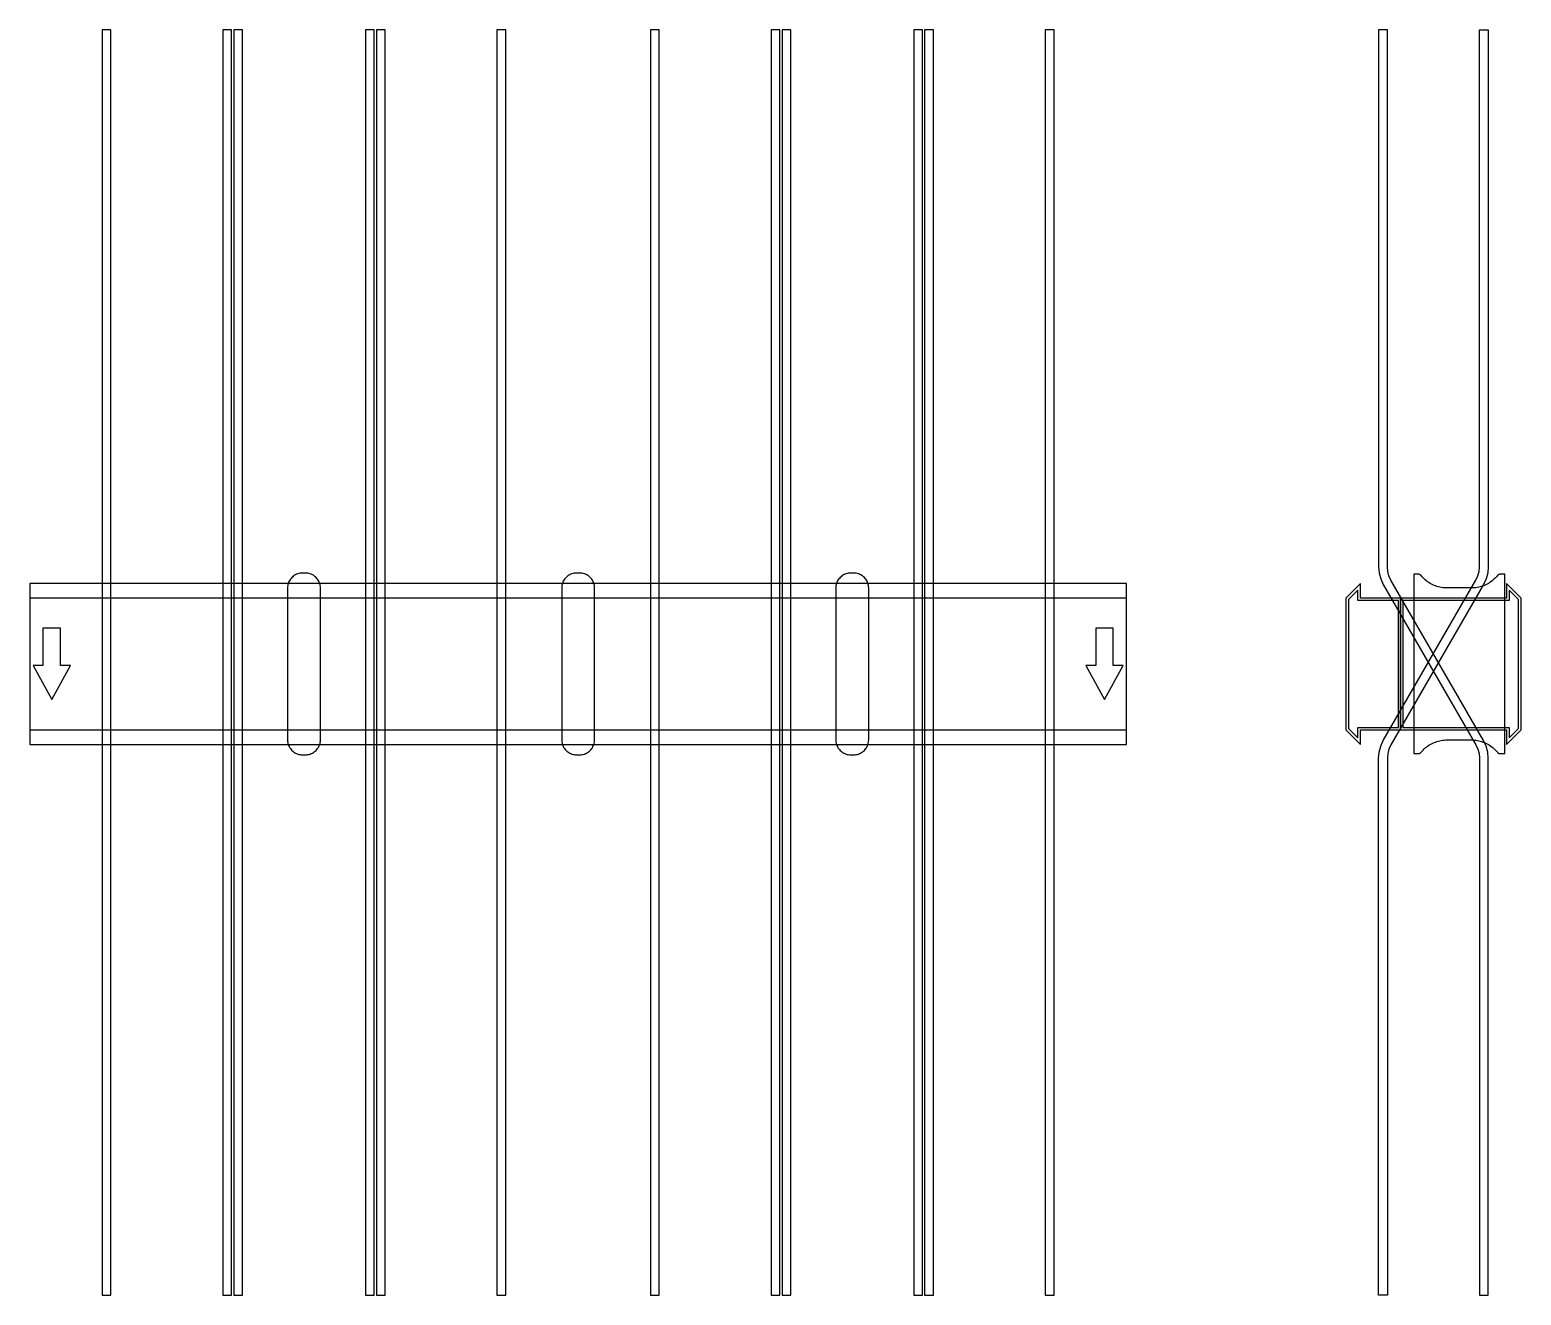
# Model space of a CAD drawing. Extents: x 0 to 1360, y -576 to 578.
import ezdxf

# ---------------------------------------------------------------- set-up
doc = ezdxf.new("R2010")
doc.units = 0
doc.layers.add('Halfen', color=7, linetype='CONTINUOUS')

msp = doc.modelspace()

# ---------------------------------------------------------------- linework, layer by layer
at = {"layer": 'Halfen', "color": 7}
for points in [[(74, -575.609), (74, 578.25), (66, 578.25), (66, -575.609)], [(184, -575.609), (184, 578.25), (176, 578.25), (176, -575.609)], [(194, -575.609), (194, 578.25), (186, 578.25), (186, -575.609)], [(314, -575.609), (314, 578.25), (306, 578.25), (306, -575.609)], [(324, -575.609), (324, 578.25), (316, 578.25), (316, -575.609)], [(434, -575.609), (434, 578.25), (426, 578.25), (426, -575.609)], [(574, -575.609), (574, 578.25), (566, 578.25), (566, -575.609)], [(684, -575.609), (684, 578.25), (676, 578.25), (676, -575.609)], [(694, -575.609), (694, 578.25), (686, 578.25), (686, -575.609)], [(814, -575.609), (814, 578.25), (806, 578.25), (806, -575.609)], [(824, -575.609), (824, 578.25), (816, 578.25), (816, -575.609)], [(934, -575.609), (934, 578.25), (926, 578.25), (926, -575.609)], [(1330, -575.609), (1330, -85.856), (1329.514, -80.3), (1328.07, -74.912), (1325.713, -69.856), (1241.215, 76.497), (1239.447, 80.289), (1238.365, 84.33), (1238, 88.497), (1238, 578.25), (1230, 578.25), (1230, 88.497), (1230.486, 82.941), (1231.93, 77.553), (1234.287, 72.497), (1318.785, -73.856), (1320.553, -77.648), (1321.635, -81.689), (1322, -85.856), (1322, -575.609)], [(1230, -575.609), (1230, -85.856), (1230.486, -80.3), (1231.93, -74.912), (1234.287, -69.856), (1318.785, 76.497), (1320.553, 80.289), (1321.635, 84.33), (1322, 88.497), (1322, 578.25), (1330, 578.25), (1330, 88.497), (1329.514, 82.941), (1328.07, 77.553), (1325.713, 72.497), (1241.215, -73.856), (1239.447, -77.648), (1238.365, -81.689), (1238, -85.856), (1238, -575.609)], [(265, -69.3), (265, -56.8), (265, 69.3), (264.958, 70.359), (264.834, 71.412), (264.627, 72.452), (264.339, 73.472), (263.972, 74.466), (263.529, 75.429), (263.011, 76.354), (262.422, 77.235), (261.765, 78.068), (261.046, 78.846), (260.268, 79.565), (259.435, 80.222), (258.554, 80.811), (257.629, 81.329), (256.666, 81.772), (255.672, 82.139), (254.652, 82.427), (253.612, 82.634), (252.559, 82.758), (251.5, 82.8), (248.5, 82.8), (247.441, 82.758), (246.388, 82.634), (245.348, 82.427), (244.328, 82.139), (243.334, 81.772), (242.371, 81.329), (241.446, 80.811), (240.565, 80.222), (239.732, 79.565), (238.954, 78.846), (238.235, 78.068), (237.578, 77.235), (236.989, 76.354), (236.471, 75.429), (236.028, 74.466), (235.661, 73.472), (235.373, 72.452), (235.166, 71.412), (235.042, 70.359), (235, 69.3), (235, -56.8), (235, -69.3), (235.042, -70.359), (235.166, -71.412), (235.373, -72.452), (235.661, -73.472), (236.028, -74.466), (236.471, -75.429), (236.989, -76.354), (237.578, -77.235), (238.235, -78.068), (238.954, -78.846), (239.732, -79.565), (240.565, -80.222), (241.446, -80.811), (242.371, -81.329), (243.334, -81.772), (244.328, -82.139), (245.348, -82.427), (246.388, -82.634), (247.441, -82.758), (248.5, -82.8), (251.5, -82.8), (252.559, -82.758), (253.612, -82.634), (254.652, -82.427), (255.672, -82.139), (256.666, -81.772), (257.629, -81.329), (258.554, -80.811), (259.435, -80.222), (260.268, -79.565), (261.046, -78.846), (261.765, -78.068), (262.422, -77.235), (263.011, -76.354), (263.529, -75.429), (263.972, -74.466), (264.339, -73.472), (264.627, -72.452), (264.834, -71.412), (264.958, -70.359), (265, -69.3)], [(515, -69.3), (515, -56.8), (515, 69.3), (514.958, 70.359), (514.834, 71.412), (514.627, 72.452), (514.339, 73.472), (513.972, 74.466), (513.529, 75.429), (513.011, 76.354), (512.422, 77.235), (511.765, 78.068), (511.046, 78.846), (510.268, 79.565), (509.435, 80.222), (508.554, 80.811), (507.629, 81.329), (506.666, 81.772), (505.672, 82.139), (504.652, 82.427), (503.612, 82.634), (502.559, 82.758), (501.5, 82.8), (498.5, 82.8), (497.441, 82.758), (496.388, 82.634), (495.348, 82.427), (494.328, 82.139), (493.334, 81.772), (492.371, 81.329), (491.446, 80.811), (490.565, 80.222), (489.732, 79.565), (488.954, 78.846), (488.235, 78.068), (487.578, 77.235), (486.989, 76.354), (486.471, 75.429), (486.028, 74.466), (485.661, 73.472), (485.373, 72.452), (485.166, 71.412), (485.042, 70.359), (485, 69.3), (485, -56.8), (485, -69.3), (485.042, -70.359), (485.166, -71.412), (485.373, -72.452), (485.661, -73.472), (486.028, -74.466), (486.471, -75.429), (486.989, -76.354), (487.578, -77.235), (488.235, -78.068), (488.954, -78.846), (489.732, -79.565), (490.565, -80.222), (491.446, -80.811), (492.371, -81.329), (493.334, -81.772), (494.328, -82.139), (495.348, -82.427), (496.388, -82.634), (497.441, -82.758), (498.5, -82.8), (501.5, -82.8), (502.559, -82.758), (503.612, -82.634), (504.652, -82.427), (505.672, -82.139), (506.666, -81.772), (507.629, -81.329), (508.554, -80.811), (509.435, -80.222), (510.268, -79.565), (511.046, -78.846), (511.765, -78.068), (512.422, -77.235), (513.011, -76.354), (513.529, -75.429), (513.972, -74.466), (514.339, -73.472), (514.627, -72.452), (514.834, -71.412), (514.958, -70.359), (515, -69.3)], [(765, -69.3), (765, -56.8), (765, 69.3), (764.958, 70.359), (764.834, 71.412), (764.627, 72.452), (764.339, 73.472), (763.972, 74.466), (763.529, 75.429), (763.011, 76.354), (762.422, 77.235), (761.765, 78.068), (761.046, 78.846), (760.268, 79.565), (759.435, 80.222), (758.554, 80.811), (757.629, 81.329), (756.666, 81.772), (755.672, 82.139), (754.652, 82.427), (753.612, 82.634), (752.559, 82.758), (751.5, 82.8), (748.5, 82.8), (747.441, 82.758), (746.388, 82.634), (745.348, 82.427), (744.328, 82.139), (743.334, 81.772), (742.371, 81.329), (741.446, 80.811), (740.565, 80.222), (739.732, 79.565), (738.954, 78.846), (738.235, 78.068), (737.578, 77.235), (736.989, 76.354), (736.471, 75.429), (736.028, 74.466), (735.661, 73.472), (735.373, 72.452), (735.166, 71.412), (735.042, 70.359), (735, 69.3), (735, -56.8), (735, -69.3), (735.042, -70.359), (735.166, -71.412), (735.373, -72.452), (735.661, -73.472), (736.028, -74.466), (736.471, -75.429), (736.989, -76.354), (737.578, -77.235), (738.235, -78.068), (738.954, -78.846), (739.732, -79.565), (740.565, -80.222), (741.446, -80.811), (742.371, -81.329), (743.334, -81.772), (744.328, -82.139), (745.348, -82.427), (746.388, -82.634), (747.441, -82.758), (748.5, -82.8), (751.5, -82.8), (752.559, -82.758), (753.612, -82.634), (754.652, -82.427), (755.672, -82.139), (756.666, -81.772), (757.629, -81.329), (758.554, -80.811), (759.435, -80.222), (760.268, -79.565), (761.046, -78.846), (761.765, -78.068), (762.422, -77.235), (763.011, -76.354), (763.529, -75.429), (763.972, -74.466), (764.339, -73.472), (764.627, -72.452), (764.834, -71.412), (764.958, -70.359), (765, -69.3)], [(1345, -81.8), (1345, 81.8), (1341, 81.8), (1340.846, 81.797), (1340.691, 81.786), (1340.538, 81.769), (1340.385, 81.746), (1340.234, 81.715), (1340.084, 81.678), (1339.936, 81.634), (1339.789, 81.584), (1339.646, 81.527), (1339.505, 81.464), (1339.366, 81.395), (1339.231, 81.32), (1339.1, 81.239), (1338.972, 81.153), (1338.848, 81.06), (1338.728, 80.963), (1338.613, 80.86), (1338.502, 80.752), (1338.397, 80.639), (1338.296, 80.522), (1337.41, 79.491), (1336.479, 78.5), (1335.505, 77.551), (1334.491, 76.646), (1333.437, 75.787), (1332.347, 74.975), (1331.222, 74.211), (1330.064, 73.499), (1328.876, 72.838), (1327.66, 72.23), (1326.418, 71.676), (1325.153, 71.178), (1323.867, 70.736), (1322.563, 70.351), (1321.243, 70.024), (1319.911, 69.756), (1318.567, 69.547), (1317.216, 69.397), (1315.859, 69.307), (1314.5, 69.277), (1292.5, 69.277), (1291.141, 69.307), (1289.784, 69.397), (1288.433, 69.547), (1287.089, 69.756), (1285.757, 70.024), (1284.437, 70.351), (1283.133, 70.736), (1281.847, 71.178), (1280.582, 71.676), (1279.34, 72.23), (1278.124, 72.838), (1276.936, 73.499), (1275.778, 74.211), (1274.653, 74.975), (1273.563, 75.787), (1272.509, 76.646), (1271.495, 77.551), (1270.521, 78.5), (1269.59, 79.491), (1268.704, 80.522), (1268.603, 80.639), (1268.498, 80.752), (1268.387, 80.86), (1268.272, 80.963), (1268.152, 81.06), (1268.028, 81.153), (1267.9, 81.239), (1267.769, 81.32), (1267.634, 81.395), (1267.495, 81.464), (1267.354, 81.527), (1267.211, 81.584), (1267.064, 81.634), (1266.916, 81.678), (1266.766, 81.715), (1266.615, 81.746), (1266.462, 81.769), (1266.309, 81.786), (1266.154, 81.797), (1266, 81.8), (1262, 81.8), (1262, -81.8), (1266, -81.8), (1266.154, -81.797), (1266.309, -81.786), (1266.462, -81.769), (1266.615, -81.746), (1266.766, -81.715), (1266.916, -81.678), (1267.064, -81.634), (1267.211, -81.584), (1267.354, -81.527), (1267.495, -81.464), (1267.634, -81.395), (1267.769, -81.32), (1267.9, -81.239), (1268.028, -81.153), (1268.152, -81.06), (1268.272, -80.963), (1268.387, -80.86), (1268.498, -80.752), (1268.603, -80.639), (1268.704, -80.522), (1269.59, -79.491), (1270.521, -78.5), (1271.495, -77.551), (1272.509, -76.646), (1273.563, -75.787), (1274.653, -74.975), (1275.778, -74.211), (1276.936, -73.499), (1278.124, -72.838), (1279.34, -72.23), (1280.582, -71.676), (1281.847, -71.178), (1283.133, -70.736), (1284.437, -70.351), (1285.757, -70.024), (1287.089, -69.756), (1288.433, -69.547), (1289.784, -69.397), (1291.141, -69.307), (1292.5, -69.277), (1314.5, -69.277), (1315.859, -69.307), (1317.216, -69.397), (1318.567, -69.547), (1319.911, -69.756), (1321.243, -70.024), (1322.563, -70.351), (1323.867, -70.736), (1325.153, -71.178), (1326.418, -71.676), (1327.66, -72.23), (1328.876, -72.838), (1330.064, -73.499), (1331.222, -74.211), (1332.347, -74.975), (1333.437, -75.787), (1334.491, -76.646), (1335.505, -77.551), (1336.479, -78.5), (1337.41, -79.491), (1338.296, -80.522), (1338.397, -80.639), (1338.502, -80.752), (1338.613, -80.86), (1338.728, -80.963), (1338.848, -81.06), (1338.972, -81.153), (1339.1, -81.239), (1339.231, -81.32), (1339.366, -81.395), (1339.505, -81.464), (1339.646, -81.527), (1339.789, -81.584), (1339.936, -81.634), (1340.084, -81.678), (1340.234, -81.715), (1340.385, -81.746), (1340.538, -81.769), (1340.691, -81.786), (1340.846, -81.797), (1341, -81.8)], [(0, -73.5), (1000, -73.5), (1000, 73.5), (0, 73.5)], [(1250, -60), (1250, 60), (1213.5, 60), (1213.5, 73.5), (1200, 60), (1200, -60), (1213.5, -73.5), (1213.5, -60)], [(1360, -60), (1360, 60), (1346.5, 73.5), (1346.5, 60), (1250, 60), (1250, -60), (1346.5, -60), (1346.5, -73.5)], [(0, -60), (1000, -60), (1000, 60), (0, 60)], [(1248, -58), (1248, 58), (1211, 58), (1211, 67.25), (1202.5, 58.75), (1202.5, -58.75), (1211, -67.25), (1211, -58)], [(1357.5, -58.75), (1357.5, 58.75), (1349, 67.25), (1349, 58), (1252, 58), (1252, -58), (1349, -58), (1349, -67.25)], [(20, -32.5), (37, -1.5), (28, -1.5), (28, 32.5), (12, 32.5), (12, -1.5), (3, -1.5)], [(980, -32.5), (997, -1.5), (988, -1.5), (988, 32.5), (972, 32.5), (972, -1.5), (963, -1.5)]]:
    msp.add_lwpolyline(points, close=True, dxfattribs=at)

doc.saveas('drawing.dxf')
